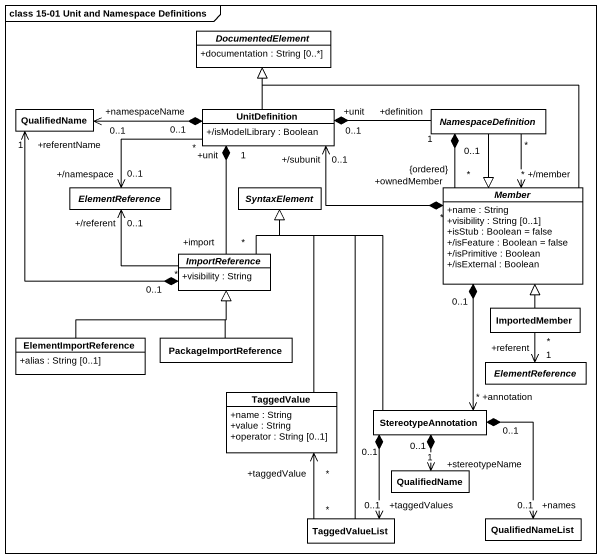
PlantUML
@startuml
mainframe class 15-01 Unit and Namespace Definitions
hide circle
hide empty members
skinparam classAttributeIconSize 0
abstract class DocumentedElement {
  +documentation : String [0..*]
}
class QualifiedName
class UnitDefinition {
  +/isModelLibrary : Boolean
}
abstract class NamespaceDefinition
abstract class ElementReference
abstract class SyntaxElement
abstract class Member {
  +name : String
  +visibility : String [0..1]
  +isStub : Boolean = false
  +/isFeature : Boolean = false
  +/isPrimitive : Boolean
  +/isExternal : Boolean
}
abstract class ImportReference {
  +visibility : String
}
class ImportedMember
class ElementImportReference {
  +alias : String [0..1]
}
class PackageImportReference
abstract class "ElementReference" as ElementReference_2
class TaggedValue {
  +name : String
  +value : String
  +operator : String [0..1]
}
class StereotypeAnnotation
class "QualifiedName" as QualifiedName_2
class TaggedValueList
class QualifiedNameList
UnitDefinition -up-|> DocumentedElement
UnitDefinition "0..1" *-left-> "+namespaceName\n0..1" QualifiedName
UnitDefinition "+unit\n0..1" *-right- "+definition\n1" NamespaceDefinition
UnitDefinition "*" -left-> "+/namespace\n0..1" ElementReference
UnitDefinition "+unit\n1" *-- "+import\n*" ImportReference
NamespaceDefinition --|> Member
NamespaceDefinition "0..1" *-- "+ownedMember\n*\n{ordered}" Member
NamespaceDefinition "*" --> "+/member\n*" Member
Member -up-|> DocumentedElement
Member "*" *-left-> "+/subunit\n0..1" UnitDefinition
Member "0..1" *--> "+annotation\n*" StereotypeAnnotation
ImportReference "0..1" *-up-> "+referentName\n1" QualifiedName
ImportReference "*" -up-> "+/referent\n0..1" ElementReference
ImportReference -up-|> SyntaxElement
ImportedMember -up-|> Member
ImportedMember "*" --> "+referent\n1" ElementReference_2
ElementImportReference -right-|> ImportReference
PackageImportReference -up-|> ImportReference
TaggedValue -up-|> SyntaxElement
StereotypeAnnotation -up-|> SyntaxElement
StereotypeAnnotation "0..1" *--> "+stereotypeName\n1" QualifiedName_2
StereotypeAnnotation "0..1" *--> "+taggedValues\n0..1" TaggedValueList
StereotypeAnnotation "0..1" *--> "+names\n0..1" QualifiedNameList
TaggedValueList -up-|> SyntaxElement
TaggedValueList "*" -up-> "+taggedValue\n*" TaggedValue
@enduml
